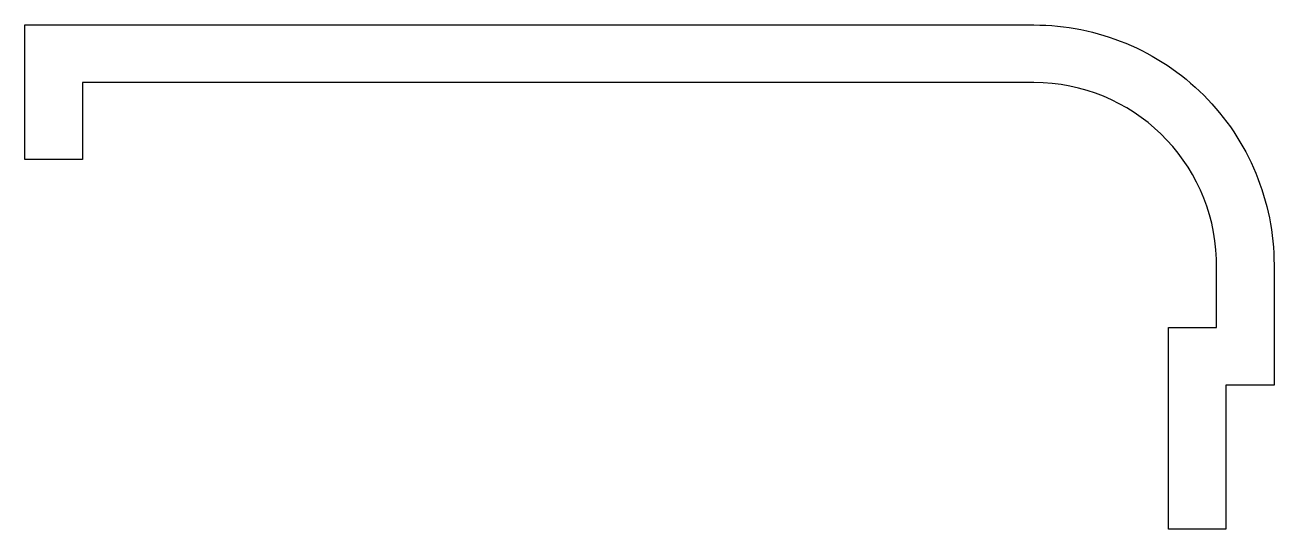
# Model space of a CAD drawing. Extents: x 465.2 to 491.2, y 236.8 to 247.3.
import ezdxf

# ---------------------------------------------------------------- set-up
doc = ezdxf.new("R2010")
doc.units = 0
doc.layers.add('ANA', color=220, linetype='CONTINUOUS')

msp = doc.modelspace()

# ---------------------------------------------------------------- linework, layer by layer
at = {"layer": 'ANA', "color": 0}
msp.add_lwpolyline([(490.232, 236.799), (489.032, 236.799), (489.032, 240.999), (490.032, 240.999), (490.032, 242.421, 0.404815), (486.234, 246.099), (466.432, 246.099), (466.432, 244.499), (465.232, 244.499), (465.232, 247.299), (486.232, 247.299, -0.414214), (491.232, 242.299), (491.232, 239.799), (490.232, 239.799)], format="xyb", close=True, dxfattribs=at)

doc.saveas('drawing.dxf')
